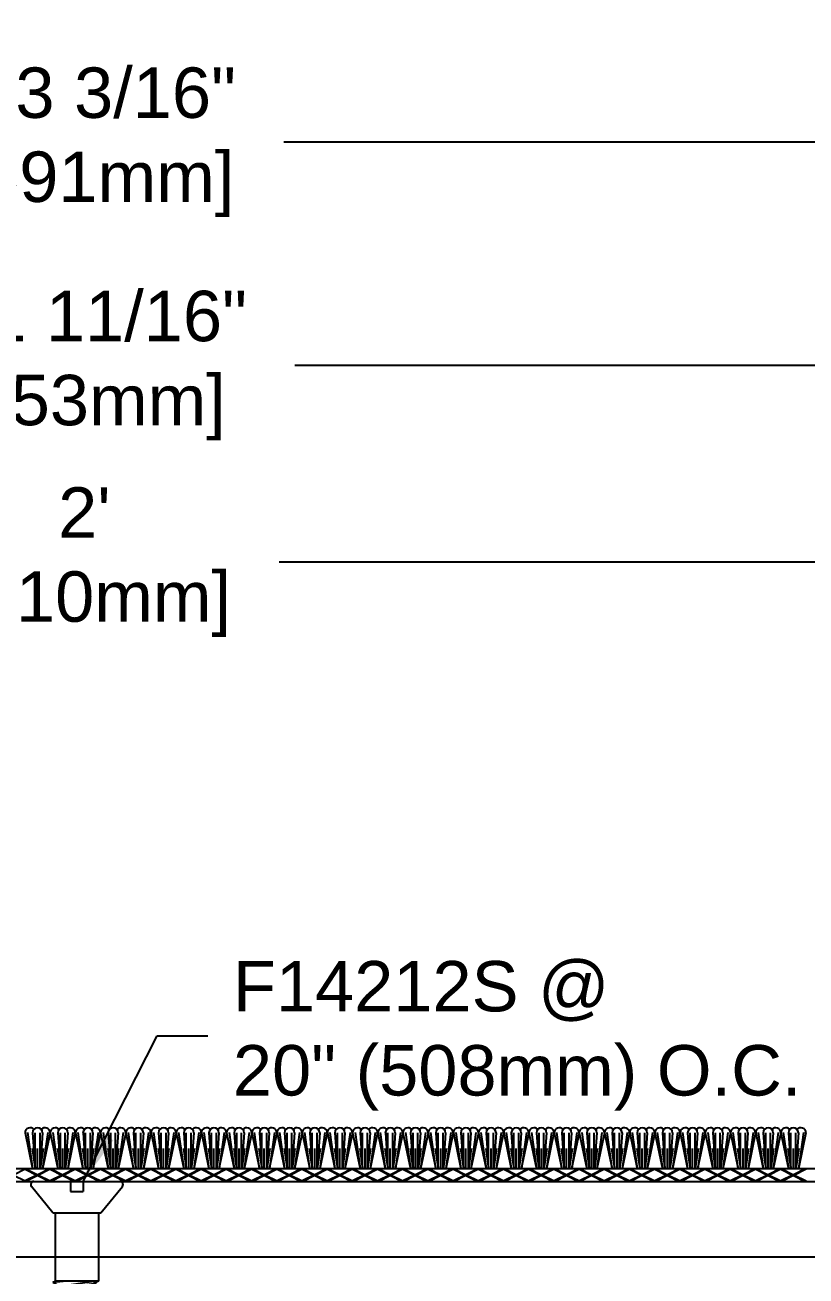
# Model space of a CAD drawing. Header units: inches. Extents: x -6.4 to 63.4, y -1.5 to 12.
# Drawn here: x 11.6 to 15.48, y 3.84 to 10.04 of the extents above; entities that cross this region are included whole.
import ezdxf

# ---------------------------------------------------------------- set-up
doc = ezdxf.new("R2010")
doc.units = ezdxf.units.IN
doc.header["$MEASUREMENT"] = 0
for name, color, linetype in [('Anchors', 4, 'Continuous'), ('Conditions', 1, 'Continuous'), ('Dimensions', 3, 'Continuous'), ('Metals', 7, 'Continuous'), ('Text', 2, 'Continuous')]:
    doc.layers.add(name, color=color, linetype=linetype)
doc.styles.add('ARIAL', font='arial.ttf')
doc.dimstyles.new('Arial', dxfattribs={"dimtxt": 0.25, "dimasz": 0.25, "dimexe": 0.25, "dimexo": 0.25, "dimgap": 0.25, "dimtad": 0, "dimtih": 1, "dimtoh": 1, "dimdec": 4, "dimzin": 0, "dimdsep": 46, "dimlunit": 4, "dimtxsty": 'ARIAL', "dimcen": 0.25, "dimadec": 0, "dimazin": 0, "dimtfac": 1, "dimtdec": 4, "dimtofl": 0, "dimtmove": 0, "dimatfit": 3, "dimfxl": 0, "dimfrac": 2, "dimtolj": 1, "dimtzin": 0, "dimarcsym": 0})

# ---------------------------------------------------------------- blocks, each defined once
blk = doc.blocks.new('*D14')
at = {"layer": 'Defpoints', "color": 0}
for p in [(25.4536, 9.4565), (-1.7458, 4.4823), (25.4536, 4.4823)]:
    blk.add_point(p, dxfattribs=at)
at = {"layer": 'Dimensions', "color": 0, "lineweight": -2}
for p, q in [((-1.7458, 4.7323), (-1.7458, 9.7065)), ((25.4536, 4.7323), (25.4536, 9.7065)), ((-1.4958, 9.4565), (10.9417, 9.4565)), ((25.2036, 9.4565), (12.8873, 9.4565))]:
    blk.add_line(p, q, dxfattribs=at)
at = {"layer": 'Dimensions', "color": 0}
for points in [[(-1.4958, 9.4981), (-1.4958, 9.4148), (-1.7458, 9.4565)], [(25.2036, 9.4981), (25.2036, 9.4148), (25.4536, 9.4565)]]:
    blk.add_solid(points, dxfattribs=at)
at = {"layer": 'Dimensions', "color": 0, "insert": (11.9145, 9.4565), "char_height": 0.25, "attachment_point": 5, "style": 'ARIAL'}
blk.add_mtext('\\A1;2\'-3 3/16"\\P [691mm]', dxfattribs=at)
blk = doc.blocks.new('*D18')
at = {"layer": 'Defpoints', "color": 0}
for p in [(-0.9999, 8.3494), (-0.9999, 4.4773), (24.7077, 4.4773)]:
    blk.add_point(p, dxfattribs=at)
at = {"layer": 'Dimensions', "color": 0, "lineweight": -2}
for p, q in [((-0.9999, 4.7273), (-0.9999, 8.5994)), ((24.7077, 4.7273), (24.7077, 8.5994)), ((-0.7499, 8.3494), (10.8021, 8.3494)), ((24.4577, 8.3494), (12.942, 8.3494))]:
    blk.add_line(p, q, dxfattribs=at)
at = {"layer": 'Dimensions', "color": 0}
for points in [[(-0.7499, 8.391), (-0.7499, 8.3077), (-0.9999, 8.3494)], [(24.4577, 8.391), (24.4577, 8.3077), (24.7077, 8.3494)]]:
    blk.add_solid(points, dxfattribs=at)
at = {"layer": 'Dimensions', "color": 0, "insert": (11.872, 8.3494), "char_height": 0.25, "attachment_point": 5, "style": 'ARIAL'}
blk.add_mtext('\\A1;2\'-1 11/16"\\P [653mm]', dxfattribs=at)
blk = doc.blocks.new('*D21')
at = {"layer": 'Defpoints', "color": 0}
for p in [(23.8539, 7.3752), (-0.1461, 4.4773), (23.8539, 4.4773)]:
    blk.add_point(p, dxfattribs=at)
at = {"layer": 'Dimensions', "color": 0, "lineweight": -2}
for p, q in [((-0.1461, 4.7273), (-0.1461, 7.6252)), ((23.8539, 4.7273), (23.8539, 7.6252)), ((0.1039, 7.3752), (10.9316, 7.3752)), ((23.6039, 7.3752), (12.8646, 7.3752))]:
    blk.add_line(p, q, dxfattribs=at)
at = {"layer": 'Dimensions', "color": 0}
for points in [[(0.1039, 7.4168), (0.1039, 7.3335), (-0.1461, 7.3752)], [(23.6039, 7.4168), (23.6039, 7.3335), (23.8539, 7.3752)]]:
    blk.add_solid(points, dxfattribs=at)
at = {"layer": 'Dimensions', "color": 0, "insert": (11.8981, 7.3752), "char_height": 0.25, "attachment_point": 5, "style": 'ARIAL'}
blk.add_mtext("\\A1;2'\\P [610mm]", dxfattribs=at)
blk = doc.blocks.new('F14212S')
for p, q in [((-0.1121, -0.159), (-0.2187, -0.0281)), ((-0.2071, -0.0037), (-0.0241, -0.0037)), ((-0.0241, -0.0037), (-0.0241, -0.0537)), ((-0.0241, -0.0537), (0.0379, -0.0537)), ((0.0379, -0.0037), (0.0379, -0.0537)), ((0.0379, -0.0037), (0.2209, -0.0037)), ((0.1259, -0.159), (0.2326, -0.0281)), ((-0.1121, -0.159), (0.1259, -0.159)), ((-0.1011, -0.159), (-0.1011, -0.4983)), ((0.1149, -0.159), (0.1149, -0.4983)), ((-0.1121, -0.5037), (-0.1011, -0.4983)), ((-0.1121, -0.5037), (-0.0609, -0.4983)), ((-0.1121, -0.5037), (-0.0781, -0.5233)), ((-0.1121, -0.5537), (0.1259, -0.5287)), ((-0.1121, -0.5537), (-0.0781, -0.534)), ((-0.1121, -0.5537), (-0.0781, -0.5733)), ((0.1149, -0.4983), (-0.1011, -0.4983)), ((-0.0781, -0.5233), (0.0919, -0.4983)), ((-0.0781, -0.534), (0.0919, -0.509)), ((-0.0781, -0.5233), (-0.0781, -0.534)), ((-0.0781, -0.5733), (0.0919, -0.5483)), ((0.1149, -0.4983), (0.0919, -0.509)), ((0.1259, -0.5287), (0.0919, -0.509)), ((0.1259, -0.5287), (0.0919, -0.5483)), ((0.0919, -0.5483), (0.0919, -0.559)), ((-0.1121, -0.6037), (0.1259, -0.5787)), ((-0.1121, -0.6037), (-0.0781, -0.584)), ((-0.1121, -0.6037), (-0.0781, -0.6233)), ((-0.0781, -0.584), (0.0919, -0.559)), ((-0.0781, -0.5733), (-0.0781, -0.584)), ((-0.0781, -0.6233), (0.0919, -0.5983)), ((-0.0781, -0.634), (0.0919, -0.609)), ((0.1259, -0.5787), (0.0919, -0.559)), ((0.1259, -0.5787), (0.0919, -0.5983)), ((0.0919, -0.5983), (0.0919, -0.609)), ((0.1259, -0.6287), (0.0919, -0.609)), ((-0.1121, -0.6537), (0.1259, -0.6287)), ((-0.1121, -0.6537), (-0.0781, -0.634)), ((-0.1121, -0.6537), (-0.0781, -0.6733)), ((-0.1121, -0.7037), (0.1259, -0.6787)), ((-0.0781, -0.6233), (-0.0781, -0.634)), ((-0.0781, -0.6733), (0.0919, -0.6483)), ((-0.0781, -0.684), (0.0919, -0.659)), ((-0.0781, -0.6733), (-0.0781, -0.684)), ((0.1259, -0.6287), (0.0919, -0.6483)), ((0.0919, -0.6483), (0.0919, -0.659)), ((0.1259, -0.6787), (0.0919, -0.659)), ((0.1259, -0.6787), (0.0919, -0.6983)), ((-0.1121, -0.7037), (-0.0781, -0.684)), ((-0.1121, -0.7037), (-0.0781, -0.7233)), ((-0.1121, -0.7537), (0.1259, -0.7287)), ((-0.1121, -0.7537), (-0.0781, -0.734)), ((-0.0781, -0.7233), (0.0919, -0.6983)), ((-0.0781, -0.734), (0.0919, -0.709)), ((-0.0781, -0.7233), (-0.0781, -0.734)), ((0.0919, -0.6983), (0.0919, -0.709)), ((0.1259, -0.7287), (0.0919, -0.709)), ((0.1259, -0.7287), (0.0919, -0.7483)), ((-0.1121, -0.7537), (-0.0781, -0.7733)), ((-0.1121, -0.8037), (0.1259, -0.7787)), ((-0.1121, -0.8037), (-0.0781, -0.784)), ((-0.1121, -0.8037), (-0.0781, -0.8233)), ((-0.0781, -0.7733), (0.0919, -0.7483)), ((-0.0781, -0.784), (0.0919, -0.759)), ((-0.0781, -0.7733), (-0.0781, -0.784)), ((-0.0781, -0.8233), (0.0919, -0.7983)), ((0.0919, -0.7483), (0.0919, -0.759)), ((0.1259, -0.7787), (0.0919, -0.759)), ((0.1259, -0.7787), (0.0919, -0.7983)), ((0.0919, -0.7983), (0.0919, -0.809)), ((-0.1121, -0.8537), (0.1259, -0.8287)), ((-0.1121, -0.8537), (-0.0781, -0.834)), ((-0.1121, -0.8537), (-0.0781, -0.8733)), ((-0.0781, -0.834), (0.0919, -0.809)), ((-0.0781, -0.8233), (-0.0781, -0.834)), ((-0.0781, -0.8733), (0.0919, -0.8483)), ((-0.0781, -0.884), (0.0919, -0.859)), ((0.1259, -0.8287), (0.0919, -0.809)), ((0.1259, -0.8287), (0.0919, -0.8483)), ((0.0919, -0.8483), (0.0919, -0.859)), ((0.1259, -0.8787), (0.0919, -0.859)), ((-0.1121, -0.9037), (0.1259, -0.8787)), ((-0.1121, -0.9037), (-0.0781, -0.884)), ((-0.1121, -0.9037), (-0.0781, -0.9233)), ((-0.1121, -0.9537), (0.1259, -0.9287)), ((-0.0781, -0.8733), (-0.0781, -0.884)), ((-0.0781, -0.9233), (0.0919, -0.8983)), ((-0.0781, -0.934), (0.0919, -0.909)), ((-0.0781, -0.9233), (-0.0781, -0.934)), ((0.1259, -0.8787), (0.0919, -0.8983)), ((0.0919, -0.8983), (0.0919, -0.909)), ((0.1259, -0.9287), (0.0919, -0.909)), ((0.1259, -0.9287), (0.0919, -0.9483)), ((-0.1121, -0.9537), (-0.0781, -0.934)), ((-0.1121, -0.9537), (-0.0781, -0.9733)), ((-0.1121, -1.0037), (0.1259, -0.9787)), ((-0.1121, -1.0037), (-0.0781, -0.984)), ((-0.0781, -0.9733), (0.0919, -0.9483)), ((-0.0781, -0.984), (0.0919, -0.959)), ((-0.0781, -0.9733), (-0.0781, -0.984)), ((0.0919, -0.9483), (0.0919, -0.959)), ((0.1259, -0.9787), (0.0919, -0.959)), ((0.1259, -0.9787), (0.0919, -0.9983)), ((-0.1121, -1.0037), (-0.0781, -1.0233)), ((-0.1121, -1.0537), (0.1259, -1.0287)), ((-0.1121, -1.0537), (-0.0781, -1.034)), ((-0.1121, -1.0537), (-0.0781, -1.0733)), ((-0.0781, -1.0233), (0.0919, -0.9983)), ((-0.0781, -1.034), (0.0919, -1.009)), ((-0.0781, -1.0233), (-0.0781, -1.034)), ((-0.0781, -1.0733), (0.0919, -1.0483)), ((0.0919, -0.9983), (0.0919, -1.009)), ((0.1259, -1.0287), (0.0919, -1.009)), ((0.1259, -1.0287), (0.0919, -1.0483)), ((0.0919, -1.0483), (0.0919, -1.059)), ((-0.1121, -1.1037), (0.1259, -1.0787)), ((-0.1121, -1.1037), (-0.0781, -1.084)), ((-0.1121, -1.1037), (-0.0781, -1.1233)), ((-0.0781, -1.084), (0.0919, -1.059)), ((-0.0781, -1.0733), (-0.0781, -1.084)), ((-0.0781, -1.1233), (0.0919, -1.0983)), ((-0.0781, -1.134), (0.0919, -1.109)), ((0.1259, -1.0787), (0.0919, -1.059)), ((0.1259, -1.0787), (0.0919, -1.0983)), ((0.0919, -1.0983), (0.0919, -1.109)), ((0.1259, -1.1287), (0.0919, -1.109)), ((-0.1121, -1.1537), (0.1259, -1.1287)), ((-0.1121, -1.1537), (-0.0781, -1.134)), ((-0.1121, -1.1537), (-0.0781, -1.1733)), ((-0.0781, -1.1233), (-0.0781, -1.134)), ((-0.0781, -1.1733), (0.0919, -1.1483)), ((-0.0781, -1.184), (0.0919, -1.159)), ((-0.0781, -1.1733), (-0.0781, -1.184)), ((0.1259, -1.1287), (0.0919, -1.1483)), ((0.0919, -1.1483), (0.0919, -1.159)), ((0.1259, -1.1787), (0.0919, -1.159)), ((-0.1121, -1.2037), (0.1259, -1.1787)), ((-0.1121, -1.2037), (-0.0781, -1.184)), ((-0.1121, -1.2037), (-0.0781, -1.2233)), ((-0.1121, -1.2537), (0.1259, -1.2287)), ((-0.1121, -1.2537), (-0.0781, -1.234)), ((-0.0781, -1.2233), (0.0919, -1.1983)), ((-0.0781, -1.234), (0.0919, -1.209)), ((-0.0781, -1.2233), (-0.0781, -1.234)), ((0.1259, -1.1787), (0.0919, -1.1983)), ((0.0919, -1.1983), (0.0919, -1.209)), ((0.1259, -1.2287), (0.0919, -1.209)), ((0.1259, -1.2287), (0.0919, -1.2483)), ((-0.1121, -1.2537), (-0.0781, -1.2733)), ((-0.1121, -1.3037), (0.1259, -1.2787)), ((-0.1121, -1.3037), (-0.0781, -1.284)), ((-0.0781, -1.2733), (0.0919, -1.2483)), ((-0.0781, -1.284), (0.0919, -1.259)), ((-0.0781, -1.2733), (-0.0781, -1.284)), ((-0.0781, -1.3233), (0.0919, -1.2983)), ((0.0919, -1.2483), (0.0919, -1.259)), ((0.1259, -1.2787), (0.0919, -1.259)), ((0.1259, -1.2787), (0.0919, -1.2983)), ((0.0919, -1.2983), (0.0919, -1.309)), ((-0.1121, -1.3037), (-0.0781, -1.3233)), ((-0.1121, -1.3537), (0.1259, -1.3287)), ((-0.1121, -1.3537), (-0.0781, -1.334)), ((-0.1121, -1.3537), (-0.0781, -1.3733)), ((-0.0781, -1.334), (0.0919, -1.309)), ((-0.0781, -1.3233), (-0.0781, -1.334)), ((-0.0781, -1.3733), (0.0919, -1.3483)), ((-0.0781, -1.384), (0.0919, -1.359)), ((0.1259, -1.3287), (0.0919, -1.309)), ((0.1259, -1.3287), (0.0919, -1.3483)), ((0.0919, -1.3483), (0.0919, -1.359)), ((0.1259, -1.3787), (0.0919, -1.359)), ((-0.1121, -1.4037), (0.1259, -1.3787)), ((-0.1121, -1.4037), (-0.0781, -1.384)), ((-0.1121, -1.4037), (-0.0781, -1.4233)), ((-0.0781, -1.3733), (-0.0781, -1.384)), ((-0.0781, -1.4233), (0.0919, -1.3983)), ((-0.0781, -1.434), (0.0919, -1.409)), ((-0.0781, -1.4233), (-0.0781, -1.434)), ((0.1259, -1.3787), (0.0919, -1.3983)), ((0.0919, -1.3983), (0.0919, -1.409)), ((0.1259, -1.4287), (0.0919, -1.409)), ((-0.1121, -1.4537), (0.1259, -1.4287)), ((-0.1121, -1.4537), (-0.0781, -1.434)), ((-0.1121, -1.4537), (-0.0781, -1.4733)), ((-0.1121, -1.5037), (0.1259, -1.4787)), ((-0.1121, -1.5037), (-0.0781, -1.484)), ((-0.0781, -1.4733), (0.0919, -1.4483)), ((-0.0781, -1.484), (0.0919, -1.459)), ((-0.0781, -1.4733), (-0.0781, -1.484)), ((0.1259, -1.4287), (0.0919, -1.4483)), ((0.0919, -1.4483), (0.0919, -1.459)), ((0.1259, -1.4787), (0.0919, -1.459)), ((0.1259, -1.4787), (0.0919, -1.4983)), ((-0.1121, -1.5037), (-0.0781, -1.5233)), ((-0.1121, -1.5537), (0.1259, -1.5287)), ((-0.1121, -1.5537), (-0.0781, -1.534)), ((-0.0781, -1.5233), (0.0919, -1.4983)), ((-0.0781, -1.534), (0.0919, -1.509)), ((-0.0781, -1.5233), (-0.0781, -1.534)), ((-0.0781, -1.5733), (0.0919, -1.5483)), ((0.0919, -1.4983), (0.0919, -1.509)), ((0.1259, -1.5287), (0.0919, -1.509)), ((0.1259, -1.5287), (0.0919, -1.5483)), ((0.0919, -1.5483), (0.0919, -1.559)), ((-0.1121, -1.5537), (-0.0781, -1.5733)), ((-0.1121, -1.6037), (0.1259, -1.5787)), ((-0.1121, -1.6037), (-0.0781, -1.584)), ((-0.1121, -1.6037), (-0.0781, -1.6233)), ((-0.0781, -1.584), (0.0919, -1.559)), ((-0.0781, -1.5733), (-0.0781, -1.584)), ((-0.0781, -1.6233), (0.0919, -1.5983)), ((-0.0781, -1.634), (0.0919, -1.609)), ((0.1259, -1.5787), (0.0919, -1.559)), ((0.1259, -1.5787), (0.0919, -1.5983)), ((0.0919, -1.5983), (0.0919, -1.609)), ((0.1259, -1.6287), (0.0919, -1.609)), ((-0.1121, -1.6537), (0.1259, -1.6287)), ((-0.1121, -1.6537), (-0.0781, -1.634)), ((-0.1121, -1.6537), (-0.0781, -1.6733)), ((-0.0781, -1.6233), (-0.0781, -1.634)), ((-0.0781, -1.6733), (0.0919, -1.6483)), ((-0.0781, -1.684), (0.0919, -1.659)), ((-0.0781, -1.6733), (-0.0781, -1.684)), ((0.1259, -1.6287), (0.0919, -1.6483)), ((0.0919, -1.6483), (0.0919, -1.659)), ((0.1259, -1.6787), (0.0919, -1.659)), ((-0.1121, -1.7037), (0.1259, -1.6787)), ((-0.1121, -1.7037), (-0.0781, -1.684)), ((-0.1121, -1.7037), (-0.0781, -1.7233)), ((-0.1121, -1.7537), (0.1259, -1.7287)), ((-0.1121, -1.7537), (-0.0781, -1.734)), ((-0.0781, -1.7233), (0.0919, -1.6983)), ((-0.0781, -1.734), (0.0919, -1.709)), ((-0.0781, -1.7233), (-0.0781, -1.734)), ((0.1259, -1.6787), (0.0919, -1.6983)), ((0.0919, -1.6983), (0.0919, -1.709)), ((0.1259, -1.7287), (0.0919, -1.709)), ((0.1259, -1.7287), (0.0919, -1.7483)), ((-0.1121, -1.7537), (-0.0781, -1.7733)), ((-0.1121, -1.8037), (0.1259, -1.7787)), ((-0.1121, -1.8037), (-0.0781, -1.784)), ((-0.0781, -1.7733), (0.0919, -1.7483)), ((-0.0781, -1.784), (0.0919, -1.759)), ((-0.0781, -1.7733), (-0.0781, -1.784)), ((-0.0781, -1.8233), (0.0919, -1.7983)), ((0.0919, -1.7483), (0.0919, -1.759)), ((0.1259, -1.7787), (0.0919, -1.759)), ((0.1259, -1.7787), (0.0919, -1.7983)), ((0.0919, -1.7983), (0.0919, -1.809)), ((-0.1121, -1.8037), (-0.0781, -1.8233)), ((-0.1121, -1.8537), (0.1259, -1.8287)), ((-0.1121, -1.8537), (-0.0781, -1.834)), ((-0.1121, -1.8537), (-0.0781, -1.8733)), ((-0.0781, -1.834), (0.0919, -1.809)), ((-0.0781, -1.8233), (-0.0781, -1.834)), ((-0.0781, -1.8733), (0.0919, -1.8483)), ((-0.0781, -1.884), (0.0919, -1.859)), ((0.1259, -1.8287), (0.0919, -1.809)), ((0.1259, -1.8287), (0.0919, -1.8483)), ((0.0919, -1.8483), (0.0919, -1.859)), ((0.1259, -1.8787), (0.0919, -1.859)), ((-0.1121, -1.9037), (0.1259, -1.8787)), ((-0.1121, -1.9037), (-0.0781, -1.884)), ((-0.1121, -1.9037), (-0.0781, -1.9233)), ((-0.0781, -1.8733), (-0.0781, -1.884)), ((-0.0781, -1.9233), (0.0919, -1.8983)), ((-0.0781, -1.934), (0.0919, -1.909)), ((0.1259, -1.8787), (0.0919, -1.8983)), ((0.0919, -1.8983), (0.0919, -1.909)), ((0.1259, -1.9287), (0.0919, -1.909)), ((-0.1121, -1.9537), (0.1259, -1.9287)), ((-0.1121, -1.9537), (-0.0781, -1.934)), ((-0.1121, -1.9537), (-0.0781, -1.9733)), ((-0.1121, -2.0037), (0.1259, -1.9787)), ((-0.1121, -2.0037), (-0.0781, -1.984)), ((-0.0781, -1.9233), (-0.0781, -1.934)), ((-0.0781, -1.9733), (0.0919, -1.9483)), ((-0.0781, -1.984), (0.0919, -1.959)), ((-0.0781, -1.9733), (-0.0781, -1.984)), ((0.1259, -1.9287), (0.0919, -1.9483)), ((0.0919, -1.9483), (0.0919, -1.959)), ((0.1259, -1.9787), (0.0919, -1.959)), ((0.1259, -1.9787), (0.0919, -1.9983)), ((-0.1121, -2.0037), (-0.0781, -2.0233)), ((-0.1121, -2.0537), (0.1259, -2.0287)), ((-0.1121, -2.0537), (-0.0781, -2.034)), ((-0.0781, -2.0233), (0.0919, -1.9983)), ((-0.0781, -2.034), (0.0919, -2.009)), ((-0.0781, -2.0233), (-0.0781, -2.034)), ((0.0919, -1.9983), (0.0919, -2.009)), ((0.1259, -2.0287), (0.0919, -2.009)), ((0.1259, -2.0287), (0.0919, -2.0483)), ((-0.1121, -2.0537), (-0.0781, -2.0733)), ((-0.1121, -2.1037), (0.1259, -2.0787)), ((-0.1121, -2.1037), (-0.0781, -2.084)), ((-0.1121, -2.1037), (-0.0781, -2.1233)), ((-0.0781, -2.0733), (0.0919, -2.0483)), ((-0.0781, -2.084), (0.0919, -2.059)), ((-0.0781, -2.0733), (-0.0781, -2.084)), ((-0.0781, -2.1233), (0.0919, -2.0983)), ((0.0919, -2.0483), (0.0919, -2.059)), ((0.1259, -2.0787), (0.0919, -2.059)), ((0.1259, -2.0787), (0.0919, -2.0983)), ((0.0919, -2.0983), (0.0919, -2.109)), ((-0.1121, -2.1537), (0.1259, -2.1287)), ((-0.1121, -2.1537), (-0.0781, -2.134)), ((-0.1121, -2.1537), (-0.0781, -2.1733)), ((-0.0781, -2.134), (0.0919, -2.109)), ((-0.0781, -2.1233), (-0.0781, -2.134)), ((-0.0781, -2.1733), (0.0919, -2.1483)), ((-0.0781, -2.184), (0.0919, -2.159)), ((0.1259, -2.1287), (0.0919, -2.109)), ((0.1259, -2.1287), (0.0919, -2.1483)), ((0.0919, -2.1483), (0.0919, -2.159)), ((0.1259, -2.1787), (0.0919, -2.159)), ((-0.1121, -2.2037), (0.1259, -2.1787)), ((-0.1121, -2.2037), (-0.0781, -2.184)), ((-0.1121, -2.2037), (-0.0781, -2.2233)), ((-0.1121, -2.2537), (0.1259, -2.2287)), ((-0.0781, -2.1733), (-0.0781, -2.184)), ((-0.0781, -2.2233), (0.0919, -2.1983)), ((-0.0781, -2.234), (0.0919, -2.209)), ((-0.0781, -2.2233), (-0.0781, -2.234)), ((0.1259, -2.1787), (0.0919, -2.1983)), ((0.0919, -2.1983), (0.0919, -2.209)), ((0.1259, -2.2287), (0.0919, -2.209)), ((0.1259, -2.2287), (0.0919, -2.2483)), ((-0.1121, -2.2537), (-0.0781, -2.234)), ((-0.1121, -2.2537), (-0.0781, -2.2733)), ((-0.1121, -2.3037), (0.1259, -2.2787)), ((-0.1121, -2.3037), (-0.0781, -2.284)), ((-0.0781, -2.2733), (0.0919, -2.2483)), ((-0.0781, -2.284), (0.0919, -2.259)), ((-0.0781, -2.2733), (-0.0781, -2.284)), ((0.0919, -2.2483), (0.0919, -2.259)), ((0.1259, -2.2787), (0.0919, -2.259)), ((0.1259, -2.2787), (0.0919, -2.2983)), ((-0.1121, -2.3037), (-0.0781, -2.3233)), ((-0.1121, -2.3537), (0.1259, -2.3287)), ((-0.1121, -2.3537), (-0.0781, -2.334)), ((-0.1121, -2.3537), (-0.0781, -2.3733)), ((-0.0781, -2.3233), (0.0919, -2.2983)), ((-0.0781, -2.334), (0.0919, -2.309)), ((-0.0781, -2.3233), (-0.0781, -2.334)), ((-0.0781, -2.3733), (0.0919, -2.3483)), ((0.0919, -2.2983), (0.0919, -2.309)), ((0.1259, -2.3287), (0.0919, -2.309)), ((0.1259, -2.3287), (0.0919, -2.3483)), ((0.0919, -2.3483), (0.0919, -2.359)), ((-0.1121, -2.4037), (0.1259, -2.3787)), ((-0.1121, -2.4037), (-0.0781, -2.384)), ((-0.1121, -2.4037), (-0.0781, -2.4233)), ((-0.0781, -2.384), (0.0919, -2.359)), ((-0.0781, -2.3733), (-0.0781, -2.384)), ((-0.0781, -2.4233), (0.0919, -2.3983)), ((-0.0781, -2.434), (0.0919, -2.409)), ((0.1259, -2.3787), (0.0919, -2.359)), ((0.1259, -2.3787), (0.0919, -2.3983)), ((0.0919, -2.3983), (0.0919, -2.409)), ((0.1259, -2.4287), (0.0919, -2.409)), ((-0.1121, -2.4537), (0.1259, -2.4287)), ((-0.1121, -2.4537), (-0.0781, -2.434)), ((-0.1121, -2.4537), (-0.0781, -2.4733)), ((-0.1029, -2.5037), (0.1259, -2.4787)), ((-0.0781, -2.4233), (-0.0781, -2.434)), ((-0.0781, -2.4733), (0.0919, -2.4483)), ((-0.0781, -2.484), (0.0919, -2.459)), ((-0.0781, -2.4733), (-0.0781, -2.484)), ((0.1259, -2.4287), (0.0919, -2.4483)), ((0.0919, -2.4483), (0.0919, -2.459)), ((0.1259, -2.4787), (0.0919, -2.459)), ((0.1259, -2.4787), (0.0919, -2.4983)), ((-0.1029, -2.5037), (-0.0781, -2.484)), ((-0.1029, -2.5037), (0.0554, -2.5037)), ((0.0554, -2.5037), (0.0919, -2.4983))]:
    blk.add_line(p, q)
for centre, start, end in [((-0.2071, -0.0187), 90, 219.03203), ((0.2209, -0.0187), 320.96797, 90)]:
    blk.add_arc(centre, 0.015, start, end)
blk = doc.blocks.new('*U35')
for p, q in [((24, 0.0625), (0, 0.0625)), ((11.7545, 0.0625), (11.8125, 0.0335)), ((11.8705, 0.0625), (11.8125, 0.0335)), ((11.8795, 0.0625), (11.9375, 0.0335)), ((11.9955, 0.0625), (11.9375, 0.0335)), ((12.0045, 0.0625), (12.0625, 0.0335)), ((12.1205, 0.0625), (12.0625, 0.0335)), ((12.1295, 0.0625), (12.1875, 0.0335)), ((12.2455, 0.0625), (12.1875, 0.0335)), ((12.2545, 0.0625), (12.3125, 0.0335)), ((12.3705, 0.0625), (12.3125, 0.0335)), ((12.3795, 0.0625), (12.4375, 0.0335)), ((12.4955, 0.0625), (12.4375, 0.0335)), ((12.5045, 0.0625), (12.5625, 0.0335)), ((12.6205, 0.0625), (12.5625, 0.0335)), ((12.6295, 0.0625), (12.6875, 0.0335)), ((12.7455, 0.0625), (12.6875, 0.0335)), ((12.7545, 0.0625), (12.8125, 0.0335)), ((12.8705, 0.0625), (12.8125, 0.0335)), ((12.8795, 0.0625), (12.9375, 0.0335)), ((12.9955, 0.0625), (12.9375, 0.0335)), ((13.0045, 0.0625), (13.0625, 0.0335)), ((13.1205, 0.0625), (13.0625, 0.0335)), ((13.1295, 0.0625), (13.1875, 0.0335)), ((13.2455, 0.0625), (13.1875, 0.0335)), ((13.2545, 0.0625), (13.3125, 0.0335)), ((13.3705, 0.0625), (13.3125, 0.0335)), ((13.3795, 0.0625), (13.4375, 0.0335)), ((13.4955, 0.0625), (13.4375, 0.0335)), ((13.5045, 0.0625), (13.5625, 0.0335)), ((13.6205, 0.0625), (13.5625, 0.0335)), ((13.6295, 0.0625), (13.6875, 0.0335)), ((13.7455, 0.0625), (13.6875, 0.0335)), ((13.7545, 0.0625), (13.8125, 0.0335)), ((13.8705, 0.0625), (13.8125, 0.0335)), ((13.8795, 0.0625), (13.9375, 0.0335)), ((13.9955, 0.0625), (13.9375, 0.0335)), ((14.0045, 0.0625), (14.0625, 0.0335)), ((14.1205, 0.0625), (14.0625, 0.0335)), ((14.1295, 0.0625), (14.1875, 0.0335)), ((14.2455, 0.0625), (14.1875, 0.0335)), ((14.2545, 0.0625), (14.3125, 0.0335)), ((14.3705, 0.0625), (14.3125, 0.0335)), ((14.3795, 0.0625), (14.4375, 0.0335)), ((14.4955, 0.0625), (14.4375, 0.0335)), ((14.5045, 0.0625), (14.5625, 0.0335)), ((14.6205, 0.0625), (14.5625, 0.0335)), ((14.6295, 0.0625), (14.6875, 0.0335)), ((14.7455, 0.0625), (14.6875, 0.0335)), ((14.7545, 0.0625), (14.8125, 0.0335)), ((14.8705, 0.0625), (14.8125, 0.0335)), ((14.8795, 0.0625), (14.9375, 0.0335)), ((14.9955, 0.0625), (14.9375, 0.0335)), ((15.0045, 0.0625), (15.0625, 0.0335)), ((15.1205, 0.0625), (15.0625, 0.0335)), ((15.1295, 0.0625), (15.1875, 0.0335)), ((15.2455, 0.0625), (15.1875, 0.0335)), ((15.2545, 0.0625), (15.3125, 0.0335)), ((15.3705, 0.0625), (15.3125, 0.0335)), ((15.3795, 0.0625), (15.4375, 0.0335)), ((15.4955, 0.0625), (15.4375, 0.0335)), ((15.5045, 0.0625), (15.5625, 0.0335)), ((15.6205, 0.0625), (15.5625, 0.0335)), ((0, 0), (24, 0)), ((11.75, 0.0603), (11.692, 0.0312)), ((11.692, 0.0312), (11.75, 0.0022)), ((11.75, 0.0603), (11.808, 0.0312)), ((11.808, 0.0312), (11.75, 0.0022)), ((11.8125, 0.029), (11.7545, 0)), ((11.8125, 0.029), (11.8705, 0)), ((11.875, 0.0603), (11.817, 0.0312)), ((11.817, 0.0312), (11.875, 0.0022)), ((11.875, 0.0603), (11.933, 0.0312)), ((11.933, 0.0312), (11.875, 0.0022)), ((11.9375, 0.029), (11.8795, 0)), ((11.9375, 0.029), (11.9955, 0)), ((12, 0.0603), (11.942, 0.0312)), ((11.942, 0.0312), (12, 0.0022)), ((12, 0.0603), (12.058, 0.0312)), ((12.058, 0.0312), (12, 0.0022)), ((12.0625, 0.029), (12.0045, 0)), ((12.0625, 0.029), (12.1205, 0)), ((12.125, 0.0603), (12.067, 0.0312)), ((12.067, 0.0312), (12.125, 0.0022)), ((12.125, 0.0603), (12.183, 0.0312)), ((12.183, 0.0312), (12.125, 0.0022)), ((12.1875, 0.029), (12.1295, 0)), ((12.1875, 0.029), (12.2455, 0)), ((12.25, 0.0603), (12.192, 0.0312)), ((12.192, 0.0312), (12.25, 0.0022)), ((12.25, 0.0603), (12.308, 0.0312)), ((12.308, 0.0312), (12.25, 0.0022)), ((12.3125, 0.029), (12.2545, 0)), ((12.3125, 0.029), (12.3705, 0)), ((12.375, 0.0603), (12.317, 0.0312)), ((12.317, 0.0312), (12.375, 0.0022)), ((12.375, 0.0603), (12.433, 0.0312)), ((12.433, 0.0312), (12.375, 0.0022)), ((12.4375, 0.029), (12.3795, 0)), ((12.4375, 0.029), (12.4955, 0)), ((12.5, 0.0603), (12.442, 0.0312)), ((12.442, 0.0312), (12.5, 0.0022)), ((12.5, 0.0603), (12.558, 0.0312)), ((12.558, 0.0312), (12.5, 0.0022)), ((12.5625, 0.029), (12.5045, 0)), ((12.5625, 0.029), (12.6205, 0)), ((12.625, 0.0603), (12.567, 0.0312)), ((12.567, 0.0312), (12.625, 0.0022)), ((12.625, 0.0603), (12.683, 0.0312)), ((12.683, 0.0312), (12.625, 0.0022)), ((12.6875, 0.029), (12.6295, 0)), ((12.6875, 0.029), (12.7455, 0)), ((12.75, 0.0603), (12.692, 0.0312)), ((12.692, 0.0312), (12.75, 0.0022)), ((12.75, 0.0603), (12.808, 0.0312)), ((12.808, 0.0312), (12.75, 0.0022)), ((12.8125, 0.029), (12.7545, 0)), ((12.8125, 0.029), (12.8705, 0)), ((12.875, 0.0603), (12.817, 0.0312)), ((12.817, 0.0312), (12.875, 0.0022)), ((12.875, 0.0603), (12.933, 0.0312)), ((12.933, 0.0312), (12.875, 0.0022)), ((12.9375, 0.029), (12.8795, 0)), ((12.9375, 0.029), (12.9955, 0)), ((13, 0.0603), (12.942, 0.0312)), ((12.942, 0.0312), (13, 0.0022)), ((13, 0.0603), (13.058, 0.0312)), ((13.058, 0.0312), (13, 0.0022)), ((13.0625, 0.029), (13.0045, 0)), ((13.0625, 0.029), (13.1205, 0)), ((13.125, 0.0603), (13.067, 0.0312)), ((13.067, 0.0312), (13.125, 0.0022)), ((13.125, 0.0603), (13.183, 0.0312)), ((13.183, 0.0312), (13.125, 0.0022)), ((13.1875, 0.029), (13.1295, 0)), ((13.1875, 0.029), (13.2455, 0)), ((13.25, 0.0603), (13.192, 0.0312)), ((13.192, 0.0312), (13.25, 0.0022)), ((13.25, 0.0603), (13.308, 0.0312)), ((13.308, 0.0312), (13.25, 0.0022)), ((13.3125, 0.029), (13.2545, 0)), ((13.3125, 0.029), (13.3705, 0)), ((13.375, 0.0603), (13.317, 0.0312)), ((13.317, 0.0312), (13.375, 0.0022)), ((13.375, 0.0603), (13.433, 0.0312)), ((13.433, 0.0312), (13.375, 0.0022)), ((13.4375, 0.029), (13.3795, 0)), ((13.4375, 0.029), (13.4955, 0)), ((13.5, 0.0603), (13.442, 0.0312)), ((13.442, 0.0312), (13.5, 0.0022)), ((13.5, 0.0603), (13.558, 0.0312)), ((13.558, 0.0312), (13.5, 0.0022)), ((13.5625, 0.029), (13.5045, 0)), ((13.5625, 0.029), (13.6205, 0)), ((13.625, 0.0603), (13.567, 0.0312)), ((13.567, 0.0312), (13.625, 0.0022)), ((13.625, 0.0603), (13.683, 0.0312)), ((13.683, 0.0312), (13.625, 0.0022)), ((13.6875, 0.029), (13.6295, 0)), ((13.6875, 0.029), (13.7455, 0)), ((13.75, 0.0603), (13.692, 0.0312)), ((13.692, 0.0312), (13.75, 0.0022)), ((13.75, 0.0603), (13.808, 0.0312)), ((13.808, 0.0312), (13.75, 0.0022)), ((13.8125, 0.029), (13.7545, 0)), ((13.8125, 0.029), (13.8705, 0)), ((13.875, 0.0603), (13.817, 0.0312)), ((13.817, 0.0312), (13.875, 0.0022)), ((13.875, 0.0603), (13.933, 0.0312)), ((13.933, 0.0312), (13.875, 0.0022)), ((13.9375, 0.029), (13.8795, 0)), ((13.9375, 0.029), (13.9955, 0)), ((14, 0.0603), (13.942, 0.0312)), ((13.942, 0.0312), (14, 0.0022)), ((14, 0.0603), (14.058, 0.0312)), ((14.058, 0.0312), (14, 0.0022)), ((14.0625, 0.029), (14.0045, 0)), ((14.0625, 0.029), (14.1205, 0)), ((14.125, 0.0603), (14.067, 0.0312)), ((14.067, 0.0312), (14.125, 0.0022)), ((14.125, 0.0603), (14.183, 0.0312)), ((14.183, 0.0312), (14.125, 0.0022)), ((14.1875, 0.029), (14.1295, 0)), ((14.1875, 0.029), (14.2455, 0)), ((14.25, 0.0603), (14.192, 0.0312)), ((14.192, 0.0312), (14.25, 0.0022)), ((14.25, 0.0603), (14.308, 0.0312)), ((14.308, 0.0312), (14.25, 0.0022)), ((14.3125, 0.029), (14.2545, 0)), ((14.3125, 0.029), (14.3705, 0)), ((14.375, 0.0603), (14.317, 0.0312)), ((14.317, 0.0312), (14.375, 0.0022)), ((14.375, 0.0603), (14.433, 0.0312)), ((14.433, 0.0312), (14.375, 0.0022)), ((14.4375, 0.029), (14.3795, 0)), ((14.4375, 0.029), (14.4955, 0)), ((14.5, 0.0603), (14.442, 0.0312)), ((14.442, 0.0312), (14.5, 0.0022)), ((14.5, 0.0603), (14.558, 0.0312)), ((14.558, 0.0312), (14.5, 0.0022)), ((14.5625, 0.029), (14.5045, 0)), ((14.5625, 0.029), (14.6205, 0)), ((14.625, 0.0603), (14.567, 0.0312)), ((14.567, 0.0312), (14.625, 0.0022)), ((14.625, 0.0603), (14.683, 0.0312)), ((14.683, 0.0312), (14.625, 0.0022)), ((14.6875, 0.029), (14.6295, 0)), ((14.6875, 0.029), (14.7455, 0)), ((14.75, 0.0603), (14.692, 0.0312)), ((14.692, 0.0312), (14.75, 0.0022)), ((14.75, 0.0603), (14.808, 0.0312)), ((14.808, 0.0312), (14.75, 0.0022)), ((14.8125, 0.029), (14.7545, 0)), ((14.8125, 0.029), (14.8705, 0)), ((14.875, 0.0603), (14.817, 0.0312)), ((14.817, 0.0312), (14.875, 0.0022)), ((14.875, 0.0603), (14.933, 0.0312)), ((14.933, 0.0312), (14.875, 0.0022)), ((14.9375, 0.029), (14.8795, 0)), ((14.9375, 0.029), (14.9955, 0)), ((15, 0.0603), (14.942, 0.0312)), ((14.942, 0.0312), (15, 0.0022)), ((15, 0.0603), (15.058, 0.0312)), ((15.058, 0.0312), (15, 0.0022)), ((15.0625, 0.029), (15.0045, 0)), ((15.0625, 0.029), (15.1205, 0)), ((15.125, 0.0603), (15.067, 0.0312)), ((15.067, 0.0312), (15.125, 0.0022)), ((15.125, 0.0603), (15.183, 0.0312)), ((15.183, 0.0312), (15.125, 0.0022)), ((15.1875, 0.029), (15.1295, 0)), ((15.1875, 0.029), (15.2455, 0)), ((15.25, 0.0603), (15.192, 0.0312)), ((15.192, 0.0312), (15.25, 0.0022)), ((15.25, 0.0603), (15.308, 0.0312)), ((15.308, 0.0312), (15.25, 0.0022)), ((15.3125, 0.029), (15.2545, 0)), ((15.3125, 0.029), (15.3705, 0)), ((15.375, 0.0603), (15.317, 0.0312)), ((15.317, 0.0312), (15.375, 0.0022)), ((15.375, 0.0603), (15.433, 0.0312)), ((15.433, 0.0312), (15.375, 0.0022)), ((15.4375, 0.029), (15.3795, 0)), ((15.4375, 0.029), (15.4955, 0)), ((15.5, 0.0603), (15.442, 0.0312)), ((15.442, 0.0312), (15.5, 0.0022)), ((15.5, 0.0603), (15.558, 0.0312)), ((15.558, 0.0312), (15.5, 0.0022)), ((15.5625, 0.029), (15.5045, 0)), ((15.5625, 0.029), (15.6205, 0)), ((15.625, 0.0603), (15.567, 0.0312)), ((15.567, 0.0312), (15.625, 0.0022))]:
    blk.add_line(p, q)
for points in [[(11.7499, 0.2412), (11.7873, 0.0625)], [(11.7619, 0.243), (11.7869, 0.0642)], [(11.7874, 0.2412), (11.7999, 0.0625)], [(11.7999, 0.0625), (11.7999, 0.2412)], [(11.8242, 0.0625), (11.8242, 0.2412)], [(11.8367, 0.2412), (11.8242, 0.0625)], [(11.8742, 0.2412), (11.8368, 0.0625)], [(11.8622, 0.243), (11.8372, 0.0642)], [(11.8749, 0.2412), (11.9123, 0.0625)], [(11.8869, 0.243), (11.9119, 0.0642)], [(11.9124, 0.2412), (11.9249, 0.0625)], [(11.9249, 0.0625), (11.9249, 0.2412)], [(11.9492, 0.0625), (11.9492, 0.2412)], [(11.9617, 0.2412), (11.9492, 0.0625)], [(11.9992, 0.2412), (11.9618, 0.0625)], [(11.9872, 0.243), (11.9622, 0.0642)], [(11.9999, 0.2412), (12.0373, 0.0625)], [(12.0119, 0.243), (12.0369, 0.0642)], [(12.0374, 0.2412), (12.0499, 0.0625)], [(12.0499, 0.0625), (12.0499, 0.2412)], [(12.0742, 0.0625), (12.0742, 0.2412)], [(12.0867, 0.2412), (12.0742, 0.0625)], [(12.1242, 0.2412), (12.0868, 0.0625)], [(12.1122, 0.243), (12.0872, 0.0642)], [(12.1249, 0.2412), (12.1623, 0.0625)], [(12.1369, 0.243), (12.1619, 0.0642)], [(12.1624, 0.2412), (12.1749, 0.0625)], [(12.1749, 0.0625), (12.1749, 0.2412)], [(12.1992, 0.0625), (12.1992, 0.2412)], [(12.2117, 0.2412), (12.1992, 0.0625)], [(12.2492, 0.2412), (12.2118, 0.0625)], [(12.2372, 0.243), (12.2122, 0.0642)], [(12.2499, 0.2412), (12.2873, 0.0625)], [(12.2619, 0.243), (12.2869, 0.0642)], [(12.2874, 0.2412), (12.2999, 0.0625)], [(12.2999, 0.0625), (12.2999, 0.2412)], [(12.3242, 0.0625), (12.3242, 0.2412)], [(12.3367, 0.2412), (12.3242, 0.0625)], [(12.3742, 0.2412), (12.3368, 0.0625)], [(12.3622, 0.243), (12.3372, 0.0642)], [(12.3749, 0.2412), (12.4123, 0.0625)], [(12.3869, 0.243), (12.4119, 0.0642)], [(12.4124, 0.2412), (12.4249, 0.0625)], [(12.4249, 0.0625), (12.4249, 0.2412)], [(12.4492, 0.0625), (12.4492, 0.2412)], [(12.4617, 0.2412), (12.4492, 0.0625)], [(12.4992, 0.2412), (12.4618, 0.0625)], [(12.4872, 0.243), (12.4622, 0.0642)], [(12.4999, 0.2412), (12.5373, 0.0625)], [(12.5119, 0.243), (12.5369, 0.0642)], [(12.5374, 0.2412), (12.5499, 0.0625)], [(12.5499, 0.0625), (12.5499, 0.2412)], [(12.5742, 0.0625), (12.5742, 0.2412)], [(12.5867, 0.2412), (12.5742, 0.0625)], [(12.6242, 0.2412), (12.5868, 0.0625)], [(12.6122, 0.243), (12.5872, 0.0642)], [(12.6249, 0.2412), (12.6623, 0.0625)], [(12.6369, 0.243), (12.6619, 0.0642)], [(12.6624, 0.2412), (12.6749, 0.0625)], [(12.6749, 0.0625), (12.6749, 0.2412)], [(12.6992, 0.0625), (12.6992, 0.2412)], [(12.7117, 0.2412), (12.6992, 0.0625)], [(12.7492, 0.2412), (12.7118, 0.0625)], [(12.7372, 0.243), (12.7122, 0.0642)], [(12.7499, 0.2412), (12.7873, 0.0625)], [(12.7619, 0.243), (12.7869, 0.0642)], [(12.7874, 0.2412), (12.7999, 0.0625)], [(12.7999, 0.0625), (12.7999, 0.2412)], [(12.8242, 0.0625), (12.8242, 0.2412)], [(12.8367, 0.2412), (12.8242, 0.0625)], [(12.8742, 0.2412), (12.8368, 0.0625)], [(12.8622, 0.243), (12.8372, 0.0642)], [(12.8749, 0.2412), (12.9123, 0.0625)], [(12.8869, 0.243), (12.9119, 0.0642)], [(12.9124, 0.2412), (12.9249, 0.0625)], [(12.9249, 0.0625), (12.9249, 0.2412)], [(12.9492, 0.0625), (12.9492, 0.2412)], [(12.9617, 0.2412), (12.9492, 0.0625)], [(12.9992, 0.2412), (12.9618, 0.0625)], [(12.9872, 0.243), (12.9622, 0.0642)], [(12.9999, 0.2412), (13.0373, 0.0625)], [(13.0119, 0.243), (13.0369, 0.0642)], [(13.0374, 0.2412), (13.0499, 0.0625)], [(13.0499, 0.0625), (13.0499, 0.2412)], [(13.0742, 0.0625), (13.0742, 0.2412)], [(13.0867, 0.2412), (13.0742, 0.0625)], [(13.1242, 0.2412), (13.0868, 0.0625)], [(13.1122, 0.243), (13.0872, 0.0642)], [(13.1249, 0.2412), (13.1623, 0.0625)], [(13.1369, 0.243), (13.1619, 0.0642)], [(13.1624, 0.2412), (13.1749, 0.0625)], [(13.1749, 0.0625), (13.1749, 0.2412)], [(13.1992, 0.0625), (13.1992, 0.2412)], [(13.2117, 0.2412), (13.1992, 0.0625)], [(13.2492, 0.2412), (13.2118, 0.0625)], [(13.2372, 0.243), (13.2122, 0.0642)], [(13.2499, 0.2412), (13.2873, 0.0625)], [(13.2619, 0.243), (13.2869, 0.0642)], [(13.2874, 0.2412), (13.2999, 0.0625)], [(13.2999, 0.0625), (13.2999, 0.2412)], [(13.3242, 0.0625), (13.3242, 0.2412)], [(13.3367, 0.2412), (13.3242, 0.0625)], [(13.3742, 0.2412), (13.3368, 0.0625)], [(13.3622, 0.243), (13.3372, 0.0642)], [(13.3749, 0.2412), (13.4123, 0.0625)], [(13.3869, 0.243), (13.4119, 0.0642)], [(13.4124, 0.2412), (13.4249, 0.0625)], [(13.4249, 0.0625), (13.4249, 0.2412)], [(13.4492, 0.0625), (13.4492, 0.2412)], [(13.4617, 0.2412), (13.4492, 0.0625)], [(13.4992, 0.2412), (13.4618, 0.0625)], [(13.4872, 0.243), (13.4622, 0.0642)], [(13.4999, 0.2412), (13.5373, 0.0625)], [(13.5119, 0.243), (13.5369, 0.0642)], [(13.5374, 0.2412), (13.5499, 0.0625)], [(13.5499, 0.0625), (13.5499, 0.2412)], [(13.5742, 0.0625), (13.5742, 0.2412)], [(13.5867, 0.2412), (13.5742, 0.0625)], [(13.6242, 0.2412), (13.5868, 0.0625)], [(13.6122, 0.243), (13.5872, 0.0642)], [(13.6249, 0.2412), (13.6623, 0.0625)], [(13.6369, 0.243), (13.6619, 0.0642)], [(13.6624, 0.2412), (13.6749, 0.0625)], [(13.6749, 0.0625), (13.6749, 0.2412)], [(13.6992, 0.0625), (13.6992, 0.2412)], [(13.7117, 0.2412), (13.6992, 0.0625)], [(13.7492, 0.2412), (13.7118, 0.0625)], [(13.7372, 0.243), (13.7122, 0.0642)], [(13.7499, 0.2412), (13.7873, 0.0625)], [(13.7619, 0.243), (13.7869, 0.0642)], [(13.7874, 0.2412), (13.7999, 0.0625)], [(13.7999, 0.0625), (13.7999, 0.2412)], [(13.8242, 0.0625), (13.8242, 0.2412)], [(13.8367, 0.2412), (13.8242, 0.0625)], [(13.8742, 0.2412), (13.8368, 0.0625)], [(13.8622, 0.243), (13.8372, 0.0642)], [(13.8749, 0.2412), (13.9123, 0.0625)], [(13.8869, 0.243), (13.9119, 0.0642)], [(13.9124, 0.2412), (13.9249, 0.0625)], [(13.9249, 0.0625), (13.9249, 0.2412)], [(13.9492, 0.0625), (13.9492, 0.2412)], [(13.9617, 0.2412), (13.9492, 0.0625)], [(13.9992, 0.2412), (13.9618, 0.0625)], [(13.9872, 0.243), (13.9622, 0.0642)], [(13.9999, 0.2412), (14.0373, 0.0625)], [(14.0119, 0.243), (14.0369, 0.0642)], [(14.0374, 0.2412), (14.0499, 0.0625)], [(14.0499, 0.0625), (14.0499, 0.2412)], [(14.0742, 0.0625), (14.0742, 0.2412)], [(14.0867, 0.2412), (14.0742, 0.0625)], [(14.1242, 0.2412), (14.0868, 0.0625)], [(14.1122, 0.243), (14.0872, 0.0642)], [(14.1249, 0.2412), (14.1623, 0.0625)], [(14.1369, 0.243), (14.1619, 0.0642)], [(14.1624, 0.2412), (14.1749, 0.0625)], [(14.1749, 0.0625), (14.1749, 0.2412)], [(14.1992, 0.0625), (14.1992, 0.2412)], [(14.2117, 0.2412), (14.1992, 0.0625)], [(14.2492, 0.2412), (14.2118, 0.0625)], [(14.2372, 0.243), (14.2122, 0.0642)], [(14.2499, 0.2412), (14.2873, 0.0625)], [(14.2619, 0.243), (14.2869, 0.0642)], [(14.2874, 0.2412), (14.2999, 0.0625)], [(14.2999, 0.0625), (14.2999, 0.2412)], [(14.3242, 0.0625), (14.3242, 0.2412)], [(14.3367, 0.2412), (14.3242, 0.0625)], [(14.3742, 0.2412), (14.3368, 0.0625)], [(14.3622, 0.243), (14.3372, 0.0642)], [(14.3749, 0.2412), (14.4123, 0.0625)], [(14.3869, 0.243), (14.4119, 0.0642)], [(14.4124, 0.2412), (14.4249, 0.0625)], [(14.4249, 0.0625), (14.4249, 0.2412)], [(14.4492, 0.0625), (14.4492, 0.2412)], [(14.4617, 0.2412), (14.4492, 0.0625)], [(14.4992, 0.2412), (14.4618, 0.0625)], [(14.4872, 0.243), (14.4622, 0.0642)], [(14.4999, 0.2412), (14.5373, 0.0625)], [(14.5119, 0.243), (14.5369, 0.0642)], [(14.5374, 0.2412), (14.5499, 0.0625)], [(14.5499, 0.0625), (14.5499, 0.2412)], [(14.5742, 0.0625), (14.5742, 0.2412)], [(14.5867, 0.2412), (14.5742, 0.0625)], [(14.6242, 0.2412), (14.5868, 0.0625)], [(14.6122, 0.243), (14.5872, 0.0642)], [(14.6249, 0.2412), (14.6623, 0.0625)], [(14.6369, 0.243), (14.6619, 0.0642)], [(14.6624, 0.2412), (14.6749, 0.0625)], [(14.6749, 0.0625), (14.6749, 0.2412)], [(14.6992, 0.0625), (14.6992, 0.2412)], [(14.7117, 0.2412), (14.6992, 0.0625)], [(14.7492, 0.2412), (14.7118, 0.0625)], [(14.7372, 0.243), (14.7122, 0.0642)], [(14.7499, 0.2412), (14.7873, 0.0625)], [(14.7619, 0.243), (14.7869, 0.0642)], [(14.7874, 0.2412), (14.7999, 0.0625)], [(14.7999, 0.0625), (14.7999, 0.2412)], [(14.8242, 0.0625), (14.8242, 0.2412)], [(14.8367, 0.2412), (14.8242, 0.0625)], [(14.8742, 0.2412), (14.8368, 0.0625)], [(14.8622, 0.243), (14.8372, 0.0642)], [(14.8749, 0.2412), (14.9123, 0.0625)], [(14.8869, 0.243), (14.9119, 0.0642)], [(14.9124, 0.2412), (14.9249, 0.0625)], [(14.9249, 0.0625), (14.9249, 0.2412)], [(14.9492, 0.0625), (14.9492, 0.2412)], [(14.9617, 0.2412), (14.9492, 0.0625)], [(14.9992, 0.2412), (14.9618, 0.0625)], [(14.9872, 0.243), (14.9622, 0.0642)], [(14.9999, 0.2412), (15.0373, 0.0625)], [(15.0119, 0.243), (15.0369, 0.0642)], [(15.0374, 0.2412), (15.0499, 0.0625)], [(15.0499, 0.0625), (15.0499, 0.2412)], [(15.0742, 0.0625), (15.0742, 0.2412)], [(15.0867, 0.2412), (15.0742, 0.0625)], [(15.1242, 0.2412), (15.0868, 0.0625)], [(15.1122, 0.243), (15.0872, 0.0642)], [(15.1249, 0.2412), (15.1623, 0.0625)], [(15.1369, 0.243), (15.1619, 0.0642)], [(15.1624, 0.2412), (15.1749, 0.0625)], [(15.1749, 0.0625), (15.1749, 0.2412)], [(15.1992, 0.0625), (15.1992, 0.2412)], [(15.2117, 0.2412), (15.1992, 0.0625)], [(15.2492, 0.2412), (15.2118, 0.0625)], [(15.2372, 0.243), (15.2122, 0.0642)], [(15.2499, 0.2412), (15.2873, 0.0625)], [(15.2619, 0.243), (15.2869, 0.0642)], [(15.2874, 0.2412), (15.2999, 0.0625)], [(15.2999, 0.0625), (15.2999, 0.2412)], [(15.3242, 0.0625), (15.3242, 0.2412)], [(15.3367, 0.2412), (15.3242, 0.0625)], [(15.3742, 0.2412), (15.3368, 0.0625)], [(15.3622, 0.243), (15.3372, 0.0642)], [(15.3749, 0.2412), (15.4123, 0.0625)], [(15.3869, 0.243), (15.4119, 0.0642)], [(15.4124, 0.2412), (15.4249, 0.0625)], [(15.4249, 0.0625), (15.4249, 0.2412)], [(15.4492, 0.0625), (15.4492, 0.2412)], [(15.4617, 0.2412), (15.4492, 0.0625)], [(15.4992, 0.2412), (15.4618, 0.0625)], [(15.4872, 0.243), (15.4622, 0.0642)], [(15.4999, 0.2412), (15.5373, 0.0625)], [(15.5119, 0.243), (15.5369, 0.0642)], [(15.5374, 0.2412), (15.5499, 0.0625)], [(15.5499, 0.0625), (15.5499, 0.2412)], [(15.5742, 0.0625), (15.5742, 0.2412)], [(15.5867, 0.2412), (15.5742, 0.0625)], [(15.6242, 0.2412), (15.5868, 0.0625)], [(15.6122, 0.243), (15.5872, 0.0642)], [(11.7852, 0.1625), (11.7995, 0.0625)], [(11.812, 0.0625), (11.812, 0.1625)], [(11.8389, 0.1625), (11.8246, 0.0625)], [(11.9102, 0.1625), (11.9245, 0.0625)], [(11.937, 0.0625), (11.937, 0.1625)], [(11.9639, 0.1625), (11.9496, 0.0625)], [(12.0352, 0.1625), (12.0495, 0.0625)], [(12.062, 0.0625), (12.062, 0.1625)], [(12.0889, 0.1625), (12.0746, 0.0625)], [(12.1602, 0.1625), (12.1745, 0.0625)], [(12.187, 0.0625), (12.187, 0.1625)], [(12.2139, 0.1625), (12.1996, 0.0625)], [(12.2852, 0.1625), (12.2995, 0.0625)], [(12.312, 0.0625), (12.312, 0.1625)], [(12.3389, 0.1625), (12.3246, 0.0625)], [(12.4102, 0.1625), (12.4245, 0.0625)], [(12.437, 0.0625), (12.437, 0.1625)], [(12.4639, 0.1625), (12.4496, 0.0625)], [(12.5352, 0.1625), (12.5495, 0.0625)], [(12.562, 0.0625), (12.562, 0.1625)], [(12.5889, 0.1625), (12.5746, 0.0625)], [(12.6602, 0.1625), (12.6745, 0.0625)], [(12.687, 0.0625), (12.687, 0.1625)], [(12.7139, 0.1625), (12.6996, 0.0625)], [(12.7852, 0.1625), (12.7995, 0.0625)], [(12.812, 0.0625), (12.812, 0.1625)], [(12.8389, 0.1625), (12.8246, 0.0625)], [(12.9102, 0.1625), (12.9245, 0.0625)], [(12.937, 0.0625), (12.937, 0.1625)], [(12.9639, 0.1625), (12.9496, 0.0625)], [(13.0352, 0.1625), (13.0495, 0.0625)], [(13.062, 0.0625), (13.062, 0.1625)], [(13.0889, 0.1625), (13.0746, 0.0625)], [(13.1602, 0.1625), (13.1745, 0.0625)], [(13.187, 0.0625), (13.187, 0.1625)], [(13.2139, 0.1625), (13.1996, 0.0625)], [(13.2852, 0.1625), (13.2995, 0.0625)], [(13.312, 0.0625), (13.312, 0.1625)], [(13.3389, 0.1625), (13.3246, 0.0625)], [(13.4102, 0.1625), (13.4245, 0.0625)], [(13.437, 0.0625), (13.437, 0.1625)], [(13.4639, 0.1625), (13.4496, 0.0625)], [(13.5352, 0.1625), (13.5495, 0.0625)], [(13.562, 0.0625), (13.562, 0.1625)], [(13.5889, 0.1625), (13.5746, 0.0625)], [(13.6602, 0.1625), (13.6745, 0.0625)], [(13.687, 0.0625), (13.687, 0.1625)], [(13.7139, 0.1625), (13.6996, 0.0625)], [(13.7852, 0.1625), (13.7995, 0.0625)], [(13.812, 0.0625), (13.812, 0.1625)], [(13.8389, 0.1625), (13.8246, 0.0625)], [(13.9102, 0.1625), (13.9245, 0.0625)], [(13.937, 0.0625), (13.937, 0.1625)], [(13.9639, 0.1625), (13.9496, 0.0625)], [(14.0352, 0.1625), (14.0495, 0.0625)], [(14.062, 0.0625), (14.062, 0.1625)], [(14.0889, 0.1625), (14.0746, 0.0625)], [(14.1602, 0.1625), (14.1745, 0.0625)], [(14.187, 0.0625), (14.187, 0.1625)], [(14.2139, 0.1625), (14.1996, 0.0625)], [(14.2852, 0.1625), (14.2995, 0.0625)], [(14.312, 0.0625), (14.312, 0.1625)], [(14.3389, 0.1625), (14.3246, 0.0625)], [(14.4102, 0.1625), (14.4245, 0.0625)], [(14.437, 0.0625), (14.437, 0.1625)], [(14.4639, 0.1625), (14.4496, 0.0625)], [(14.5352, 0.1625), (14.5495, 0.0625)], [(14.562, 0.0625), (14.562, 0.1625)], [(14.5889, 0.1625), (14.5746, 0.0625)], [(14.6602, 0.1625), (14.6745, 0.0625)], [(14.687, 0.0625), (14.687, 0.1625)], [(14.7139, 0.1625), (14.6996, 0.0625)], [(14.7852, 0.1625), (14.7995, 0.0625)], [(14.812, 0.0625), (14.812, 0.1625)], [(14.8389, 0.1625), (14.8246, 0.0625)], [(14.9102, 0.1625), (14.9245, 0.0625)], [(14.937, 0.0625), (14.937, 0.1625)], [(14.9639, 0.1625), (14.9496, 0.0625)], [(15.0352, 0.1625), (15.0495, 0.0625)], [(15.062, 0.0625), (15.062, 0.1625)], [(15.0889, 0.1625), (15.0746, 0.0625)], [(15.1602, 0.1625), (15.1745, 0.0625)], [(15.187, 0.0625), (15.187, 0.1625)], [(15.2139, 0.1625), (15.1996, 0.0625)], [(15.2852, 0.1625), (15.2995, 0.0625)], [(15.312, 0.0625), (15.312, 0.1625)], [(15.3389, 0.1625), (15.3246, 0.0625)], [(15.4102, 0.1625), (15.4245, 0.0625)], [(15.437, 0.0625), (15.437, 0.1625)], [(15.4639, 0.1625), (15.4496, 0.0625)], [(15.5352, 0.1625), (15.5495, 0.0625)], [(15.562, 0.0625), (15.562, 0.1625)], [(15.5889, 0.1625), (15.5746, 0.0625)]]:
    blk.add_lwpolyline(points)
for centre, radius, start, end in [((11.7749, 0.2412), 0.025, 41.211, 180), ((11.812, 0.2412), 0.0247, 0, 180), ((11.8492, 0.2412), 0.025, 0, 138.789), ((11.8999, 0.2412), 0.025, 41.211, 180), ((11.937, 0.2412), 0.0247, 0, 180), ((11.9742, 0.2412), 0.025, 0, 138.789), ((12.0249, 0.2412), 0.025, 41.211, 180), ((12.062, 0.2412), 0.0247, 0, 180), ((12.0992, 0.2412), 0.025, 0, 138.789), ((12.1499, 0.2412), 0.025, 41.211, 180), ((12.187, 0.2412), 0.0247, 0, 180), ((12.2242, 0.2412), 0.025, 0, 138.789), ((12.2749, 0.2412), 0.025, 41.211, 180), ((12.312, 0.2412), 0.0247, 0, 180), ((12.3492, 0.2412), 0.025, 0, 138.789), ((12.3999, 0.2412), 0.025, 41.211, 180), ((12.437, 0.2412), 0.0247, 0, 180), ((12.4742, 0.2412), 0.025, 0, 138.789), ((12.5249, 0.2412), 0.025, 41.211, 180), ((12.562, 0.2412), 0.0247, 0, 180), ((12.5992, 0.2412), 0.025, 0, 138.789), ((12.6499, 0.2412), 0.025, 41.211, 180), ((12.687, 0.2412), 0.0247, 0, 180), ((12.7242, 0.2412), 0.025, 0, 138.789), ((12.7749, 0.2412), 0.025, 41.211, 180), ((12.812, 0.2412), 0.0247, 0, 180), ((12.8492, 0.2412), 0.025, 0, 138.789), ((12.8999, 0.2412), 0.025, 41.211, 180), ((12.937, 0.2412), 0.0247, 0, 180), ((12.9742, 0.2412), 0.025, 0, 138.789), ((13.0249, 0.2412), 0.025, 41.211, 180), ((13.062, 0.2412), 0.0247, 0, 180), ((13.0992, 0.2412), 0.025, 0, 138.789), ((13.1499, 0.2412), 0.025, 41.211, 180), ((13.187, 0.2412), 0.0247, 0, 180), ((13.2242, 0.2412), 0.025, 0, 138.789), ((13.2749, 0.2412), 0.025, 41.211, 180), ((13.312, 0.2412), 0.0247, 0, 180), ((13.3492, 0.2412), 0.025, 0, 138.789), ((13.3999, 0.2412), 0.025, 41.211, 180), ((13.437, 0.2412), 0.0247, 0, 180), ((13.4742, 0.2412), 0.025, 0, 138.789), ((13.5249, 0.2412), 0.025, 41.211, 180), ((13.562, 0.2412), 0.0247, 0, 180), ((13.5992, 0.2412), 0.025, 0, 138.789), ((13.6499, 0.2412), 0.025, 41.211, 180), ((13.687, 0.2412), 0.0247, 0, 180), ((13.7242, 0.2412), 0.025, 0, 138.789), ((13.7749, 0.2412), 0.025, 41.211, 180), ((13.812, 0.2412), 0.0247, 0, 180), ((13.8492, 0.2412), 0.025, 0, 138.789), ((13.8999, 0.2412), 0.025, 41.211, 180), ((13.937, 0.2412), 0.0247, 0, 180), ((13.9742, 0.2412), 0.025, 0, 138.789), ((14.0249, 0.2412), 0.025, 41.211, 180), ((14.062, 0.2412), 0.0247, 0, 180), ((14.0992, 0.2412), 0.025, 0, 138.789), ((14.1499, 0.2412), 0.025, 41.211, 180), ((14.187, 0.2412), 0.0247, 0, 180), ((14.2242, 0.2412), 0.025, 0, 138.789), ((14.2749, 0.2412), 0.025, 41.211, 180), ((14.312, 0.2412), 0.0247, 0, 180), ((14.3492, 0.2412), 0.025, 0, 138.789), ((14.3999, 0.2412), 0.025, 41.211, 180), ((14.437, 0.2412), 0.0247, 0, 180), ((14.4742, 0.2412), 0.025, 0, 138.789), ((14.5249, 0.2412), 0.025, 41.211, 180), ((14.562, 0.2412), 0.0247, 0, 180), ((14.5992, 0.2412), 0.025, 0, 138.789), ((14.6499, 0.2412), 0.025, 41.211, 180), ((14.687, 0.2412), 0.0247, 0, 180), ((14.7242, 0.2412), 0.025, 0, 138.789), ((14.7749, 0.2412), 0.025, 41.211, 180), ((14.812, 0.2412), 0.0247, 0, 180), ((14.8492, 0.2412), 0.025, 0, 138.789), ((14.8999, 0.2412), 0.025, 41.211, 180), ((14.937, 0.2412), 0.0247, 0, 180), ((14.9742, 0.2412), 0.025, 0, 138.789), ((15.0249, 0.2412), 0.025, 41.211, 180), ((15.062, 0.2412), 0.0247, 0, 180), ((15.0992, 0.2412), 0.025, 0, 138.789), ((15.1499, 0.2412), 0.025, 41.211, 180), ((15.187, 0.2412), 0.0247, 0, 180), ((15.2242, 0.2412), 0.025, 0, 138.789), ((15.2749, 0.2412), 0.025, 41.211, 180), ((15.312, 0.2412), 0.0247, 0, 180), ((15.3492, 0.2412), 0.025, 0, 138.789), ((15.3999, 0.2412), 0.025, 41.211, 180), ((15.437, 0.2412), 0.0247, 0, 180), ((15.4742, 0.2412), 0.025, 0, 138.789), ((15.5249, 0.2412), 0.025, 41.211, 180), ((15.562, 0.2412), 0.0247, 0, 180), ((15.5992, 0.2412), 0.025, 0, 138.789)]:
    blk.add_arc(centre, radius, start, end)

msp = doc.modelspace()

# ---------------------------------------------------------------- linework, layer by layer
at = {"layer": 'Metals'}
msp.add_lwpolyline([(-0.14614, 4.30483), (23.85386, 4.30483), (23.85386, 3.92983), (-0.14614, 3.92983)], close=True, dxfattribs=at)

# ---------------------------------------------------------------- block references
at = {"layer": 'Anchors'}
msp.add_blockref('F14212S', (11.85386, 4.30851), dxfattribs=at)
at = {"layer": 'Conditions'}
msp.add_blockref('*U35', (-0.14614, 4.30483), dxfattribs=at)

# ---------------------------------------------------------------- texts
at = {"layer": 'Text', "insert": (12.63486, 5.02654), "char_height": 0.25, "width": 3.129799, "attachment_point": 4, "style": 'ARIAL'}
msp.add_mtext('F14212S @\\P20" (508mm) O.C.', dxfattribs=at)

# ---------------------------------------------------------------- dimensions: what is measured, and where the dimension line sits
at = {"layer": 'Dimensions'}
for base, p1, p2, picture, middle in [((25.45356, 9.45646), (-1.74583, 4.48233), (25.45356, 4.48233), '*D14', (11.91448, 9.45646)), ((-0.99992, 8.34938), (24.70765, 4.47733), (-0.99992, 4.47733), '*D18', (11.87205, 8.34938)), ((23.85386, 7.37515), (-0.14614, 4.47733), (23.85386, 4.47733), '*D21', (11.8981, 7.37515))]:
    dim = msp.add_linear_dim(base=base, p1=p1, p2=p2, dimstyle='Arial', override={"dimpost": '\\X'}, dxfattribs=at)
    dim.commit()
    dim.dimension.update_dxf_attribs({"geometry": picture, "text_midpoint": middle, "dimtype": 160})

# ---------------------------------------------------------------- leaders
at = {"layer": 'Text', "annotation_type": 0, "has_hookline": 1, "hookline_direction": 0, "text_width": 2.78104}
msp.add_leader([(11.89181, 4.30483), (12.25986, 5.02654), (12.50986, 5.02654)], dimstyle='Arial', override={"dimgap": 0.125, "dimtad": 0}, dxfattribs=at)

doc.saveas('drawing.dxf')
